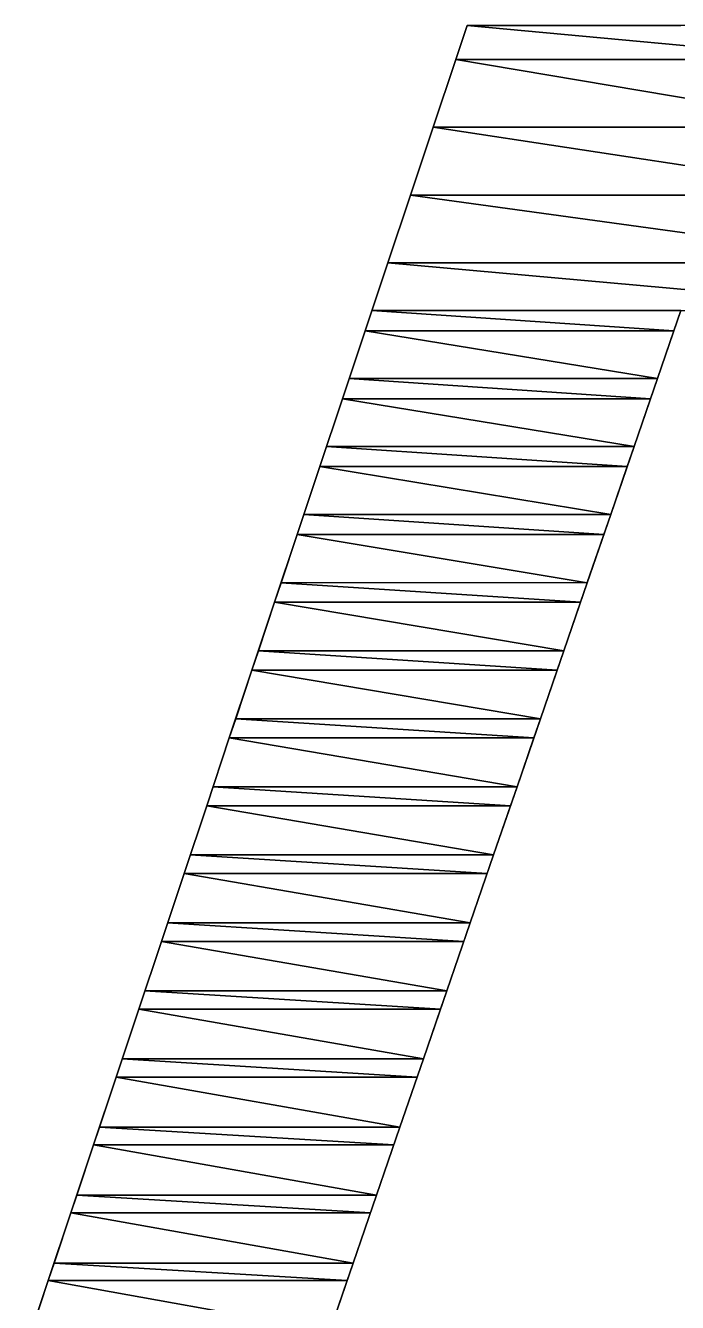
# Model space of a CAD drawing. Header units: metres. Extents: x -339 to -255, y -236 to -200.
# Drawn here: x -330.19 to -321.05, y -217.93 to -200 of the extents above; entities that cross this region are included whole.
import ezdxf

# ---------------------------------------------------------------- set-up
doc = ezdxf.new("R2010")
doc.units = ezdxf.units.M

msp = doc.modelspace()

# ---------------------------------------------------------------- linework, layer by layer
for points in [[(-324.15872, -200.4762, -366.41016), (-324, -200, -346.41016), (-324, -200, -366.41016), (-323.9999, -199.9999, -366.41006)], [(-324.15872, -200.4762, -346.41016), (-324.15872, -200.4762, -346.41016), (-324, -200, -346.41016), (-323.9999, -199.9999, -346.41006)], [(-318.84128, -200.47618, -346.41016), (-324, -200, -346.41016), (-324.15872, -200.47618, -346.41016), (-324.15863, -200.47607, -346.41006)], [(-318.84128, -200.47618, -366.41016), (-324, -200, -366.41016), (-324.15872, -200.47618, -366.41016), (-324.15863, -200.47607, -366.41006)], [(-324, -200, -366.41016), (-324, -200, -346.41016), (-324.15872, -200.4762, -366.41016), (-324.15863, -200.47609, -366.41006)], [(-324, -200, -346.41016), (-324.15872, -200.4762, -366.41016), (-324.15872, -200.4762, -346.41016), (-324.15863, -200.47609, -346.41006)], [(-324, -200, -346.41016), (-318.84128, -200.47618, -346.41016), (-319, -200, -346.41016), (-318.9999, -199.9999, -346.41006)], [(-324, -200, -366.41016), (-318.84128, -200.47618, -366.41016), (-319, -200, -366.41016), (-318.9999, -199.9999, -366.41006)], [(-323, -200, -366.41016), (-324, -200, -366.41016), (-323, -200, -346.41016), (-322.9999, -199.9999, -346.41006)], [(-324, -200, -366.41016), (-323, -200, -366.41016), (-323, -200, -346.41016), (-322.9999, -199.9999, -346.41006)], [(-323, -200, -346.41016), (-324, -200, -346.41016), (-324, -200, -366.41016), (-323.9999, -199.9999, -366.41006)], [(-324, -200, -346.41016), (-323, -200, -346.41016), (-324, -200, -346.41016), (-323.9999, -199.9999, -346.41006)], [(-324, -200, -346.41016), (-324, -200, -366.41016), (-324, -200, -346.41016), (-323.9999, -199.9999, -346.41006)], [(-322, -200, -366.41016), (-322, -200, -346.41016), (-323, -200, -366.41016), (-322.9999, -199.9999, -366.41006)], [(-323, -200, -366.41016), (-322, -200, -346.41016), (-322, -200, -366.41016), (-321.9999, -199.9999, -366.41006)], [(-322, -200, -346.41016), (-323, -200, -366.41016), (-323, -200, -346.41016), (-322.9999, -199.9999, -346.41006)], [(-323, -200, -346.41016), (-323, -200, -346.41016), (-322, -200, -346.41016), (-321.9999, -199.9999, -346.41006)], [(-323, -200, -346.41016), (-323, -200, -346.41016), (-323, -200, -366.41016), (-322.9999, -199.9999, -366.41006)], [(-321, -200, -366.41016), (-322, -200, -366.41016), (-321, -200, -346.41016), (-320.9999, -199.9999, -346.41006)], [(-322, -200, -366.41016), (-321, -200, -366.41016), (-321, -200, -346.41016), (-320.9999, -199.9999, -346.41006)], [(-321, -200, -346.41016), (-322, -200, -346.41016), (-322, -200, -366.41016), (-321.9999, -199.9999, -366.41006)], [(-322, -200, -346.41016), (-321, -200, -346.41016), (-322, -200, -346.41016), (-321.9999, -199.9999, -346.41006)], [(-322, -200, -346.41016), (-322, -200, -366.41016), (-322, -200, -346.41016), (-321.9999, -199.9999, -346.41006)], [(-324.15872, -200.4762, -366.41016), (-324.4762, -201.42857, -366.41016), (-324.15872, -200.4762, -346.41016), (-324.15863, -200.47609, -346.41006)], [(-324.4762, -201.42857, -366.41016), (-324.15872, -200.4762, -366.41016), (-324.15872, -200.4762, -346.41016), (-324.15863, -200.47609, -346.41006)], [(-318.5238, -201.42856, -346.41016), (-324.15872, -200.4762, -346.41016), (-324.4762, -201.42856, -346.41016), (-324.4761, -201.42845, -346.41006)], [(-318.5238, -201.42856, -366.41016), (-324.15872, -200.4762, -366.41016), (-324.4762, -201.42856, -366.41016), (-324.4761, -201.42845, -366.41006)], [(-324.15872, -200.4762, -346.41016), (-324.4762, -201.42857, -346.41016), (-324.4762, -201.42857, -366.41016), (-324.4761, -201.42847, -366.41006)], [(-324.4762, -201.42857, -346.41016), (-324.15872, -200.4762, -346.41016), (-324.4762, -201.42857, -346.41016), (-324.4761, -201.42847, -346.41006)], [(-324.15872, -200.47618, -346.41016), (-318.84128, -200.4762, -346.41016), (-318.84128, -200.47618, -346.41016), (-318.8412, -200.47607, -346.41006)], [(-324.15872, -200.47618, -366.41016), (-318.84128, -200.4762, -366.41016), (-318.84128, -200.47618, -366.41016), (-318.8412, -200.47607, -366.41006)], [(-324.15872, -200.4762, -346.41016), (-318.5238, -201.42856, -346.41016), (-318.84128, -200.4762, -346.41016), (-318.8412, -200.47609, -346.41006)], [(-318.84128, -200.4762, -346.41016), (-324.15872, -200.47618, -346.41016), (-324.15872, -200.4762, -346.41016), (-324.15863, -200.47609, -346.41006)], [(-324.15872, -200.4762, -366.41016), (-318.5238, -201.42856, -366.41016), (-318.84128, -200.4762, -366.41016), (-318.8412, -200.47609, -366.41006)], [(-318.84128, -200.4762, -366.41016), (-324.15872, -200.47618, -366.41016), (-324.15872, -200.4762, -366.41016), (-324.15863, -200.47609, -366.41006)], [(-324.15872, -200.4762, -346.41016), (-324.15872, -200.4762, -346.41016), (-324.15872, -200.4762, -366.41016), (-324.15863, -200.47609, -366.41006)], [(-324.79364, -202.38095, -366.41016), (-324.4762, -201.42857, -346.41016), (-324.4762, -201.42857, -366.41016), (-324.4761, -201.42847, -366.41006)], [(-324.79364, -202.38095, -346.41016), (-324.79364, -202.38095, -346.41016), (-324.4762, -201.42857, -346.41016), (-324.4761, -201.42847, -346.41006)], [(-318.20636, -202.38095, -346.41016), (-324.4762, -201.42857, -346.41016), (-324.79364, -202.38095, -346.41016), (-324.79355, -202.38084, -346.41006)], [(-318.20636, -202.38095, -366.41016), (-324.4762, -201.42857, -366.41016), (-324.79364, -202.38095, -366.41016), (-324.79355, -202.38084, -366.41006)], [(-324.4762, -201.42857, -366.41016), (-324.4762, -201.42857, -346.41016), (-324.79364, -202.38095, -366.41016), (-324.79355, -202.38084, -366.41006)], [(-324.4762, -201.42857, -346.41016), (-324.79364, -202.38095, -366.41016), (-324.79364, -202.38095, -346.41016), (-324.79355, -202.38084, -346.41006)], [(-324.4762, -201.42856, -346.41016), (-318.5238, -201.42857, -346.41016), (-318.5238, -201.42856, -346.41016), (-318.5237, -201.42845, -346.41006)], [(-324.4762, -201.42856, -366.41016), (-318.5238, -201.42857, -366.41016), (-318.5238, -201.42856, -366.41016), (-318.5237, -201.42845, -366.41006)], [(-324.4762, -201.42857, -346.41016), (-318.20636, -202.38095, -346.41016), (-318.5238, -201.42857, -346.41016), (-318.5237, -201.42847, -346.41006)], [(-318.5238, -201.42857, -346.41016), (-324.4762, -201.42856, -346.41016), (-324.4762, -201.42857, -346.41016), (-324.4761, -201.42847, -346.41006)], [(-324.4762, -201.42857, -366.41016), (-318.20636, -202.38095, -366.41016), (-318.5238, -201.42857, -366.41016), (-318.5237, -201.42847, -366.41006)], [(-318.5238, -201.42857, -366.41016), (-324.4762, -201.42856, -366.41016), (-324.4762, -201.42857, -366.41016), (-324.4761, -201.42847, -366.41006)], [(-324.4762, -201.42857, -346.41016), (-324.4762, -201.42857, -366.41016), (-324.4762, -201.42857, -346.41016), (-324.4761, -201.42847, -346.41006)], [(-324.79364, -202.38095, -366.41016), (-325.1111, -203.33333, -366.41016), (-324.79364, -202.38095, -346.41016), (-324.79355, -202.38084, -346.41006)], [(-325.1111, -203.33333, -366.41016), (-324.79364, -202.38095, -366.41016), (-324.79364, -202.38095, -346.41016), (-324.79355, -202.38084, -346.41006)], [(-317.8889, -203.33333, -346.41016), (-324.79364, -202.38095, -346.41016), (-325.1111, -203.33333, -346.41016), (-325.11102, -203.33322, -346.41006)], [(-317.8889, -203.33333, -366.41016), (-324.79364, -202.38095, -366.41016), (-325.1111, -203.33333, -366.41016), (-325.11102, -203.33322, -366.41006)], [(-324.79364, -202.38095, -346.41016), (-325.1111, -203.33333, -346.41016), (-325.1111, -203.33333, -366.41016), (-325.11102, -203.33322, -366.41006)], [(-325.1111, -203.33333, -346.41016), (-324.79364, -202.38095, -346.41016), (-325.1111, -203.33333, -346.41016), (-325.11102, -203.33322, -346.41006)], [(-324.79364, -202.38095, -346.41016), (-317.8889, -203.33333, -346.41016), (-318.20636, -202.38095, -346.41016), (-318.20627, -202.38084, -346.41006)], [(-318.20636, -202.38095, -346.41016), (-324.79364, -202.38095, -346.41016), (-324.79364, -202.38095, -346.41016), (-324.79355, -202.38084, -346.41006)], [(-324.79364, -202.38095, -346.41016), (-318.20636, -202.38095, -346.41016), (-318.20636, -202.38095, -346.41016), (-318.20627, -202.38084, -346.41006)], [(-324.79364, -202.38095, -366.41016), (-317.8889, -203.33333, -366.41016), (-318.20636, -202.38095, -366.41016), (-318.20627, -202.38084, -366.41006)], [(-318.20636, -202.38095, -366.41016), (-324.79364, -202.38095, -366.41016), (-324.79364, -202.38095, -366.41016), (-324.79355, -202.38084, -366.41006)], [(-324.79364, -202.38095, -366.41016), (-318.20636, -202.38095, -366.41016), (-318.20636, -202.38095, -366.41016), (-318.20627, -202.38084, -366.41006)], [(-324.79364, -202.38095, -346.41016), (-324.79364, -202.38095, -346.41016), (-324.79364, -202.38095, -366.41016), (-324.79355, -202.38084, -366.41006)], [(-325.42856, -204.28572, -366.41016), (-325.1111, -203.33333, -346.41016), (-325.1111, -203.33333, -366.41016), (-325.11102, -203.33322, -366.41006)], [(-325.42856, -204.28572, -346.41016), (-325.42856, -204.28572, -346.41016), (-325.1111, -203.33333, -346.41016), (-325.11102, -203.33322, -346.41006)], [(-325.1111, -203.33333, -366.41016), (-325.1111, -203.33333, -346.41016), (-325.42856, -204.28572, -366.41016), (-325.42847, -204.28561, -366.41006)], [(-325.1111, -203.33333, -346.41016), (-325.42856, -204.28572, -366.41016), (-325.42856, -204.28572, -346.41016), (-325.42847, -204.28561, -346.41006)], [(-317.66666, -204.00002, -346.41016), (-325.1111, -203.33333, -346.41016), (-325.33334, -204.00002, -346.41016), (-325.33325, -203.99991, -346.41006)], [(-317.66666, -204.00002, -366.41016), (-325.1111, -203.33333, -366.41016), (-325.33334, -204.00002, -366.41016), (-325.33325, -203.99991, -366.41006)], [(-325.1111, -203.33333, -346.41016), (-317.66666, -204.00002, -346.41016), (-317.8889, -203.33333, -346.41016), (-317.8888, -203.33322, -346.41006)], [(-317.8889, -203.33333, -346.41016), (-325.1111, -203.33333, -346.41016), (-325.1111, -203.33333, -346.41016), (-325.11102, -203.33322, -346.41006)], [(-325.1111, -203.33333, -346.41016), (-317.8889, -203.33333, -346.41016), (-317.8889, -203.33333, -346.41016), (-317.8888, -203.33322, -346.41006)], [(-325.1111, -203.33333, -366.41016), (-317.66666, -204.00002, -366.41016), (-317.8889, -203.33333, -366.41016), (-317.8888, -203.33322, -366.41006)], [(-317.8889, -203.33333, -366.41016), (-325.1111, -203.33333, -366.41016), (-325.1111, -203.33333, -366.41016), (-325.11102, -203.33322, -366.41006)], [(-325.1111, -203.33333, -366.41016), (-317.8889, -203.33333, -366.41016), (-317.8889, -203.33333, -366.41016), (-317.8888, -203.33322, -366.41006)], [(-325.1111, -203.33333, -346.41016), (-325.1111, -203.33333, -366.41016), (-325.1111, -203.33333, -346.41016), (-325.11102, -203.33322, -346.41006)], [(-321.09824, -204.28572, -346.41016), (-325.33334, -204.00002, -346.41016), (-325.42856, -204.28572, -346.41016), (-325.42847, -204.28561, -346.41006)], [(-321.09824, -204.28572, -366.41016), (-325.33334, -204.00002, -366.41016), (-325.42856, -204.28572, -366.41016), (-325.42847, -204.28561, -366.41006)], [(-325.33334, -204.00002, -346.41016), (-321.09824, -204.28572, -346.41016), (-321.00003, -204.00002, -346.41016), (-320.99994, -203.99991, -346.41006)], [(-325.33334, -204.00002, -366.41016), (-321.09824, -204.28572, -366.41016), (-321.00003, -204.00002, -366.41016), (-320.99994, -203.99991, -366.41006)], [(-321.32837, -204.95525, -346.41016), (-321.00003, -204.00002, -346.41016), (-321.00003, -204.00002, -366.41016), (-320.99994, -203.99991, -366.41006)], [(-321.00003, -204.00002, -346.41016), (-321.32837, -204.95525, -346.41016), (-321.00003, -204.00002, -346.41016), (-320.99994, -203.99991, -346.41006)], [(-321.32837, -204.95525, -366.41016), (-321.00003, -204.00002, -366.41016), (-321.32837, -204.95525, -346.41016), (-321.32828, -204.95514, -346.41006)], [(-321.00003, -204.00002, -366.41016), (-321.32837, -204.95525, -366.41016), (-321.32837, -204.95525, -346.41016), (-321.32828, -204.95514, -346.41006)], [(-325.42856, -204.28572, -366.41016), (-325.74603, -205.2381, -366.41016), (-325.42856, -204.28572, -346.41016), (-325.42847, -204.28561, -346.41006)], [(-325.74603, -205.2381, -366.41016), (-325.42856, -204.28572, -366.41016), (-325.42856, -204.28572, -346.41016), (-325.42847, -204.28561, -346.41006)], [(-325.42856, -204.28572, -346.41016), (-325.74603, -205.2381, -346.41016), (-325.74603, -205.2381, -366.41016), (-325.74594, -205.23799, -366.41006)], [(-325.74603, -205.2381, -346.41016), (-325.42856, -204.28572, -346.41016), (-325.74603, -205.2381, -346.41016), (-325.74594, -205.23799, -346.41006)], [(-321.32837, -204.95525, -346.41016), (-325.42856, -204.28572, -346.41016), (-325.65173, -204.95525, -346.41016), (-325.65164, -204.95514, -346.41006)], [(-321.32837, -204.95525, -366.41016), (-325.42856, -204.28572, -366.41016), (-325.65173, -204.95525, -366.41016), (-325.65164, -204.95514, -366.41006)], [(-325.42856, -204.28572, -346.41016), (-321.32837, -204.95525, -346.41016), (-321.09824, -204.28572, -346.41016), (-321.09814, -204.28561, -346.41006)], [(-325.42856, -204.28572, -366.41016), (-321.32837, -204.95525, -366.41016), (-321.09824, -204.28572, -366.41016), (-321.09814, -204.28561, -366.41006)], [(-325.42856, -204.28572, -346.41016), (-325.42856, -204.28572, -346.41016), (-325.42856, -204.28572, -366.41016), (-325.42847, -204.28561, -366.41006)], [(-321.4256, -205.2381, -346.41016), (-325.65173, -204.95525, -346.41016), (-325.74603, -205.2381, -346.41016), (-325.74594, -205.23799, -346.41006)], [(-321.4256, -205.2381, -366.41016), (-325.65173, -204.95525, -366.41016), (-325.74603, -205.2381, -366.41016), (-325.74594, -205.23799, -366.41006)], [(-325.65173, -204.95525, -346.41016), (-321.4256, -205.2381, -346.41016), (-321.32837, -204.95525, -346.41016), (-321.32828, -204.95514, -346.41006)], [(-325.65173, -204.95525, -366.41016), (-321.4256, -205.2381, -366.41016), (-321.32837, -204.95525, -366.41016), (-321.32828, -204.95514, -366.41006)], [(-321.65674, -205.91048, -366.41016), (-321.65674, -205.91048, -346.41016), (-321.32837, -204.95525, -366.41016), (-321.32828, -204.95514, -366.41006)], [(-321.65674, -205.91048, -346.41016), (-321.32837, -204.95525, -366.41016), (-321.32837, -204.95525, -346.41016), (-321.32828, -204.95514, -346.41006)], [(-321.32837, -204.95525, -366.41016), (-321.65674, -205.91048, -346.41016), (-321.65674, -205.91048, -366.41016), (-321.65665, -205.91037, -366.41006)], [(-321.32837, -204.95525, -346.41016), (-321.32837, -204.95525, -346.41016), (-321.65674, -205.91048, -346.41016), (-321.65665, -205.91037, -346.41006)], [(-321.32837, -204.95525, -346.41016), (-321.32837, -204.95525, -346.41016), (-321.32837, -204.95525, -366.41016), (-321.32828, -204.95514, -366.41006)], [(-326.06348, -206.19048, -366.41016), (-325.74603, -205.2381, -346.41016), (-325.74603, -205.2381, -366.41016), (-325.74594, -205.23799, -366.41006)], [(-326.06348, -206.19048, -346.41016), (-326.06348, -206.19048, -346.41016), (-325.74603, -205.2381, -346.41016), (-325.74594, -205.23799, -346.41006)], [(-325.74603, -205.2381, -366.41016), (-325.74603, -205.2381, -346.41016), (-326.06348, -206.19048, -366.41016), (-326.0634, -206.19037, -366.41006)], [(-325.74603, -205.2381, -346.41016), (-326.06348, -206.19048, -366.41016), (-326.06348, -206.19048, -346.41016), (-326.0634, -206.19037, -346.41006)], [(-321.65674, -205.91048, -346.41016), (-325.74603, -205.2381, -346.41016), (-325.97015, -205.91048, -346.41016), (-325.97006, -205.91037, -346.41006)], [(-321.65674, -205.91048, -366.41016), (-325.74603, -205.2381, -366.41016), (-325.97015, -205.91048, -366.41016), (-325.97006, -205.91037, -366.41006)], [(-325.74603, -205.2381, -346.41016), (-321.65674, -205.91048, -346.41016), (-321.4256, -205.2381, -346.41016), (-321.4255, -205.23799, -346.41006)], [(-325.74603, -205.2381, -366.41016), (-321.65674, -205.91048, -366.41016), (-321.4256, -205.2381, -366.41016), (-321.4255, -205.23799, -366.41006)], [(-325.74603, -205.2381, -346.41016), (-325.74603, -205.2381, -366.41016), (-325.74603, -205.2381, -346.41016), (-325.74594, -205.23799, -346.41006)], [(-321.753, -206.19048, -346.41016), (-325.97015, -205.91048, -346.41016), (-326.06348, -206.19048, -346.41016), (-326.0634, -206.19037, -346.41006)], [(-321.753, -206.19048, -366.41016), (-325.97015, -205.91048, -366.41016), (-326.06348, -206.19048, -366.41016), (-326.0634, -206.19037, -366.41006)], [(-325.97015, -205.91048, -346.41016), (-321.753, -206.19048, -346.41016), (-321.65674, -205.91048, -346.41016), (-321.65665, -205.91037, -346.41006)], [(-325.97015, -205.91048, -366.41016), (-321.753, -206.19048, -366.41016), (-321.65674, -205.91048, -366.41016), (-321.65665, -205.91037, -366.41006)], [(-321.98508, -206.86569, -346.41016), (-321.65674, -205.91048, -346.41016), (-321.65674, -205.91048, -366.41016), (-321.65665, -205.91037, -366.41006)], [(-321.65674, -205.91048, -346.41016), (-321.98508, -206.86569, -346.41016), (-321.65674, -205.91048, -346.41016), (-321.65665, -205.91037, -346.41006)], [(-321.98508, -206.86569, -366.41016), (-321.65674, -205.91048, -366.41016), (-321.98508, -206.86569, -346.41016), (-321.985, -206.86559, -346.41006)], [(-321.65674, -205.91048, -366.41016), (-321.98508, -206.86569, -366.41016), (-321.98508, -206.86569, -346.41016), (-321.985, -206.86559, -346.41006)], [(-321.65674, -205.91048, -346.41016), (-321.65674, -205.91048, -366.41016), (-321.65674, -205.91048, -346.41016), (-321.65665, -205.91037, -346.41006)], [(-326.06348, -206.19048, -366.41016), (-326.38095, -207.14285, -366.41016), (-326.06348, -206.19048, -346.41016), (-326.0634, -206.19037, -346.41006)], [(-326.38095, -207.14285, -366.41016), (-326.06348, -206.19048, -366.41016), (-326.06348, -206.19048, -346.41016), (-326.0634, -206.19037, -346.41006)], [(-326.06348, -206.19048, -346.41016), (-326.38095, -207.14285, -346.41016), (-326.38095, -207.14285, -366.41016), (-326.38086, -207.14275, -366.41006)], [(-326.38095, -207.14285, -346.41016), (-326.06348, -206.19048, -346.41016), (-326.38095, -207.14285, -346.41016), (-326.38086, -207.14275, -346.41006)], [(-321.98508, -206.86569, -346.41016), (-326.06348, -206.19048, -346.41016), (-326.28854, -206.86569, -346.41016), (-326.28845, -206.86559, -346.41006)], [(-321.98508, -206.86569, -366.41016), (-326.06348, -206.19048, -366.41016), (-326.28854, -206.86569, -366.41016), (-326.28845, -206.86559, -366.41006)], [(-326.06348, -206.19048, -346.41016), (-321.98508, -206.86569, -346.41016), (-321.753, -206.19048, -346.41016), (-321.7529, -206.19037, -346.41006)], [(-326.06348, -206.19048, -366.41016), (-321.98508, -206.86569, -366.41016), (-321.753, -206.19048, -366.41016), (-321.7529, -206.19037, -366.41006)], [(-326.06348, -206.19048, -346.41016), (-326.06348, -206.19048, -346.41016), (-326.06348, -206.19048, -366.41016), (-326.0634, -206.19037, -366.41006)], [(-322.08035, -207.14285, -346.41016), (-326.28854, -206.86569, -346.41016), (-326.38095, -207.14285, -346.41016), (-326.38086, -207.14275, -346.41006)], [(-322.08035, -207.14285, -366.41016), (-326.28854, -206.86569, -366.41016), (-326.38095, -207.14285, -366.41016), (-326.38086, -207.14275, -366.41006)], [(-326.28854, -206.86569, -346.41016), (-322.08035, -207.14285, -346.41016), (-321.98508, -206.86569, -346.41016), (-321.985, -206.86559, -346.41006)], [(-326.28854, -206.86569, -366.41016), (-322.08035, -207.14285, -366.41016), (-321.98508, -206.86569, -366.41016), (-321.985, -206.86559, -366.41006)], [(-322.31345, -207.82092, -366.41016), (-322.31345, -207.82092, -346.41016), (-321.98508, -206.86569, -366.41016), (-321.985, -206.86559, -366.41006)], [(-322.31345, -207.82092, -346.41016), (-321.98508, -206.86569, -366.41016), (-321.98508, -206.86569, -346.41016), (-321.985, -206.86559, -346.41006)], [(-321.98508, -206.86569, -366.41016), (-322.31345, -207.82092, -346.41016), (-322.31345, -207.82092, -366.41016), (-322.31335, -207.82082, -366.41006)], [(-321.98508, -206.86569, -346.41016), (-321.98508, -206.86569, -346.41016), (-322.31345, -207.82092, -346.41016), (-322.31335, -207.82082, -346.41006)], [(-321.98508, -206.86569, -346.41016), (-321.98508, -206.86569, -346.41016), (-321.98508, -206.86569, -366.41016), (-321.985, -206.86559, -366.41006)], [(-326.6984, -208.09525, -366.41016), (-326.38095, -207.14285, -346.41016), (-326.38095, -207.14285, -366.41016), (-326.38086, -207.14275, -366.41006)], [(-326.6984, -208.09525, -346.41016), (-326.6984, -208.09525, -346.41016), (-326.38095, -207.14285, -346.41016), (-326.38086, -207.14275, -346.41006)], [(-326.38095, -207.14285, -366.41016), (-326.38095, -207.14285, -346.41016), (-326.6984, -208.09525, -366.41016), (-326.6983, -208.09514, -366.41006)], [(-326.38095, -207.14285, -346.41016), (-326.6984, -208.09525, -366.41016), (-326.6984, -208.09525, -346.41016), (-326.6983, -208.09514, -346.41006)], [(-322.31345, -207.82092, -346.41016), (-326.38095, -207.14285, -346.41016), (-326.60696, -207.82092, -346.41016), (-326.60687, -207.82082, -346.41006)], [(-322.31345, -207.82092, -366.41016), (-326.38095, -207.14285, -366.41016), (-326.60696, -207.82092, -366.41016), (-326.60687, -207.82082, -366.41006)], [(-326.38095, -207.14285, -346.41016), (-322.31345, -207.82092, -346.41016), (-322.08035, -207.14285, -346.41016), (-322.08026, -207.14275, -346.41006)], [(-326.38095, -207.14285, -366.41016), (-322.31345, -207.82092, -366.41016), (-322.08035, -207.14285, -366.41016), (-322.08026, -207.14275, -366.41006)], [(-326.38095, -207.14285, -346.41016), (-326.38095, -207.14285, -366.41016), (-326.38095, -207.14285, -346.41016), (-326.38086, -207.14275, -346.41006)], [(-322.40775, -208.09525, -346.41016), (-326.60696, -207.82092, -346.41016), (-326.6984, -208.09525, -346.41016), (-326.6983, -208.09514, -346.41006)], [(-322.40775, -208.09525, -366.41016), (-326.60696, -207.82092, -366.41016), (-326.6984, -208.09525, -366.41016), (-326.6983, -208.09514, -366.41006)], [(-326.60696, -207.82092, -346.41016), (-322.40775, -208.09525, -346.41016), (-322.31345, -207.82092, -346.41016), (-322.31335, -207.82082, -346.41006)], [(-326.60696, -207.82092, -366.41016), (-322.40775, -208.09525, -366.41016), (-322.31345, -207.82092, -366.41016), (-322.31335, -207.82082, -366.41006)], [(-322.6418, -208.77614, -346.41016), (-322.31345, -207.82092, -346.41016), (-322.31345, -207.82092, -366.41016), (-322.31335, -207.82082, -366.41006)], [(-322.31345, -207.82092, -346.41016), (-322.6418, -208.77614, -346.41016), (-322.31345, -207.82092, -346.41016), (-322.31335, -207.82082, -346.41006)], [(-322.6418, -208.77614, -366.41016), (-322.31345, -207.82092, -366.41016), (-322.6418, -208.77614, -346.41016), (-322.64172, -208.77603, -346.41006)], [(-322.31345, -207.82092, -366.41016), (-322.6418, -208.77614, -366.41016), (-322.6418, -208.77614, -346.41016), (-322.64172, -208.77603, -346.41006)], [(-322.31345, -207.82092, -346.41016), (-322.31345, -207.82092, -366.41016), (-322.31345, -207.82092, -346.41016), (-322.31335, -207.82082, -346.41006)], [(-326.6984, -208.09525, -366.41016), (-327.01587, -209.04762, -366.41016), (-326.6984, -208.09525, -346.41016), (-326.6983, -208.09514, -346.41006)], [(-327.01587, -209.04762, -366.41016), (-326.6984, -208.09525, -366.41016), (-326.6984, -208.09525, -346.41016), (-326.6983, -208.09514, -346.41006)], [(-326.6984, -208.09525, -346.41016), (-327.01587, -209.04762, -346.41016), (-327.01587, -209.04762, -366.41016), (-327.01578, -209.04752, -366.41006)], [(-327.01587, -209.04762, -346.41016), (-326.6984, -208.09525, -346.41016), (-327.01587, -209.04762, -346.41016), (-327.01578, -209.04752, -346.41006)], [(-322.6418, -208.77614, -346.41016), (-326.6984, -208.09525, -346.41016), (-326.92535, -208.77614, -346.41016), (-326.92526, -208.77603, -346.41006)], [(-322.6418, -208.77614, -366.41016), (-326.6984, -208.09525, -366.41016), (-326.92535, -208.77614, -366.41016), (-326.92526, -208.77603, -366.41006)], [(-326.6984, -208.09525, -346.41016), (-322.6418, -208.77614, -346.41016), (-322.40775, -208.09525, -346.41016), (-322.40765, -208.09514, -346.41006)], [(-326.6984, -208.09525, -366.41016), (-322.6418, -208.77614, -366.41016), (-322.40775, -208.09525, -366.41016), (-322.40765, -208.09514, -366.41006)], [(-326.6984, -208.09525, -346.41016), (-326.6984, -208.09525, -346.41016), (-326.6984, -208.09525, -366.41016), (-326.6983, -208.09514, -366.41006)], [(-322.73514, -209.04762, -346.41016), (-326.92535, -208.77614, -346.41016), (-327.01587, -209.04762, -346.41016), (-327.01578, -209.04752, -346.41006)], [(-322.73514, -209.04762, -366.41016), (-326.92535, -208.77614, -366.41016), (-327.01587, -209.04762, -366.41016), (-327.01578, -209.04752, -366.41006)], [(-326.92535, -208.77614, -346.41016), (-322.73514, -209.04762, -346.41016), (-322.6418, -208.77614, -346.41016), (-322.64172, -208.77603, -346.41006)], [(-326.92535, -208.77614, -366.41016), (-322.73514, -209.04762, -366.41016), (-322.6418, -208.77614, -366.41016), (-322.64172, -208.77603, -366.41006)], [(-322.97015, -209.73137, -366.41016), (-322.97015, -209.73137, -346.41016), (-322.6418, -208.77614, -366.41016), (-322.64172, -208.77603, -366.41006)], [(-322.97015, -209.73137, -346.41016), (-322.6418, -208.77614, -366.41016), (-322.6418, -208.77614, -346.41016), (-322.64172, -208.77603, -346.41006)], [(-322.6418, -208.77614, -366.41016), (-322.97015, -209.73137, -346.41016), (-322.97015, -209.73137, -366.41016), (-322.97006, -209.73126, -366.41006)], [(-322.6418, -208.77614, -346.41016), (-322.6418, -208.77614, -346.41016), (-322.97015, -209.73137, -346.41016), (-322.97006, -209.73126, -346.41006)], [(-322.6418, -208.77614, -346.41016), (-322.6418, -208.77614, -346.41016), (-322.6418, -208.77614, -366.41016), (-322.64172, -208.77603, -366.41006)], [(-327.3333, -210, -366.41016), (-327.01587, -209.04762, -346.41016), (-327.01587, -209.04762, -366.41016), (-327.01578, -209.04752, -366.41006)], [(-327.3333, -210, -346.41016), (-327.3333, -210, -346.41016), (-327.01587, -209.04762, -346.41016), (-327.01578, -209.04752, -346.41006)], [(-327.01587, -209.04762, -366.41016), (-327.01587, -209.04762, -346.41016), (-327.3333, -210, -366.41016), (-327.33322, -209.9999, -366.41006)], [(-327.01587, -209.04762, -346.41016), (-327.3333, -210, -366.41016), (-327.3333, -210, -346.41016), (-327.33322, -209.9999, -346.41006)], [(-322.97015, -209.73137, -346.41016), (-327.01587, -209.04762, -346.41016), (-327.24377, -209.73137, -346.41016), (-327.24368, -209.73126, -346.41006)], [(-322.97015, -209.73137, -366.41016), (-327.01587, -209.04762, -366.41016), (-327.24377, -209.73137, -366.41016), (-327.24368, -209.73126, -366.41006)], [(-327.01587, -209.04762, -346.41016), (-322.97015, -209.73137, -346.41016), (-322.73514, -209.04762, -346.41016), (-322.73505, -209.04752, -346.41006)], [(-327.01587, -209.04762, -366.41016), (-322.97015, -209.73137, -366.41016), (-322.73514, -209.04762, -366.41016), (-322.73505, -209.04752, -366.41006)], [(-327.01587, -209.04762, -346.41016), (-327.01587, -209.04762, -366.41016), (-327.01587, -209.04762, -346.41016), (-327.01578, -209.04752, -346.41006)], [(-323.0625, -210, -346.41016), (-327.24377, -209.73137, -346.41016), (-327.3333, -210, -346.41016), (-327.33322, -209.9999, -346.41006)], [(-323.0625, -210, -366.41016), (-327.24377, -209.73137, -366.41016), (-327.3333, -210, -366.41016), (-327.33322, -209.9999, -366.41006)], [(-327.24377, -209.73137, -346.41016), (-323.0625, -210, -346.41016), (-322.97015, -209.73137, -346.41016), (-322.97006, -209.73126, -346.41006)], [(-327.24377, -209.73137, -366.41016), (-323.0625, -210, -366.41016), (-322.97015, -209.73137, -366.41016), (-322.97006, -209.73126, -366.41006)], [(-323.29852, -210.68658, -346.41016), (-322.97015, -209.73137, -346.41016), (-322.97015, -209.73137, -366.41016), (-322.97006, -209.73126, -366.41006)], [(-322.97015, -209.73137, -346.41016), (-323.29852, -210.68658, -346.41016), (-322.97015, -209.73137, -346.41016), (-322.97006, -209.73126, -346.41006)], [(-323.29852, -210.68658, -366.41016), (-322.97015, -209.73137, -366.41016), (-323.29852, -210.68658, -346.41016), (-323.29843, -210.68648, -346.41006)], [(-322.97015, -209.73137, -366.41016), (-323.29852, -210.68658, -366.41016), (-323.29852, -210.68658, -346.41016), (-323.29843, -210.68648, -346.41006)], [(-322.97015, -209.73137, -346.41016), (-322.97015, -209.73137, -366.41016), (-322.97015, -209.73137, -346.41016), (-322.97006, -209.73126, -346.41006)], [(-327.3333, -210, -366.41016), (-327.6508, -210.95238, -366.41016), (-327.3333, -210, -346.41016), (-327.33322, -209.9999, -346.41006)], [(-327.6508, -210.95238, -366.41016), (-327.3333, -210, -366.41016), (-327.3333, -210, -346.41016), (-327.33322, -209.9999, -346.41006)], [(-327.3333, -210, -346.41016), (-327.6508, -210.95238, -346.41016), (-327.6508, -210.95238, -366.41016), (-327.6507, -210.95227, -366.41006)], [(-327.6508, -210.95238, -346.41016), (-327.3333, -210, -346.41016), (-327.6508, -210.95238, -346.41016), (-327.6507, -210.95227, -346.41006)], [(-323.29852, -210.68658, -346.41016), (-327.3333, -210, -346.41016), (-327.5622, -210.68658, -346.41016), (-327.5621, -210.68648, -346.41006)], [(-323.29852, -210.68658, -366.41016), (-327.3333, -210, -366.41016), (-327.5622, -210.68658, -366.41016), (-327.5621, -210.68648, -366.41006)], [(-327.3333, -210, -346.41016), (-323.29852, -210.68658, -346.41016), (-323.0625, -210, -346.41016), (-323.0624, -209.9999, -346.41006)], [(-327.3333, -210, -366.41016), (-323.29852, -210.68658, -366.41016), (-323.0625, -210, -366.41016), (-323.0624, -209.9999, -366.41006)], [(-327.3333, -210, -346.41016), (-327.3333, -210, -346.41016), (-327.3333, -210, -366.41016), (-327.33322, -209.9999, -366.41006)], [(-323.3899, -210.95238, -346.41016), (-327.5622, -210.68658, -346.41016), (-327.6508, -210.95238, -346.41016), (-327.6507, -210.95227, -346.41006)], [(-323.3899, -210.95238, -366.41016), (-327.5622, -210.68658, -366.41016), (-327.6508, -210.95238, -366.41016), (-327.6507, -210.95227, -366.41006)], [(-327.5622, -210.68658, -346.41016), (-323.3899, -210.95238, -346.41016), (-323.29852, -210.68658, -346.41016), (-323.29843, -210.68648, -346.41006)], [(-327.5622, -210.68658, -366.41016), (-323.3899, -210.95238, -366.41016), (-323.29852, -210.68658, -366.41016), (-323.29843, -210.68648, -366.41006)], [(-323.6269, -211.64182, -366.41016), (-323.6269, -211.64182, -346.41016), (-323.29852, -210.68658, -366.41016), (-323.29843, -210.68648, -366.41006)], [(-323.6269, -211.64182, -346.41016), (-323.29852, -210.68658, -366.41016), (-323.29852, -210.68658, -346.41016), (-323.29843, -210.68648, -346.41006)], [(-323.29852, -210.68658, -366.41016), (-323.6269, -211.64182, -346.41016), (-323.6269, -211.64182, -366.41016), (-323.6268, -211.64171, -366.41006)], [(-323.29852, -210.68658, -346.41016), (-323.29852, -210.68658, -346.41016), (-323.6269, -211.64182, -346.41016), (-323.6268, -211.64171, -346.41006)], [(-323.29852, -210.68658, -346.41016), (-323.29852, -210.68658, -346.41016), (-323.29852, -210.68658, -366.41016), (-323.29843, -210.68648, -366.41006)], [(-327.96823, -211.90477, -366.41016), (-327.6508, -210.95238, -346.41016), (-327.6508, -210.95238, -366.41016), (-327.6507, -210.95227, -366.41006)], [(-327.96823, -211.90477, -346.41016), (-327.96823, -211.90477, -346.41016), (-327.6508, -210.95238, -346.41016), (-327.6507, -210.95227, -346.41006)], [(-327.6508, -210.95238, -366.41016), (-327.6508, -210.95238, -346.41016), (-327.96823, -211.90477, -366.41016), (-327.96814, -211.90466, -366.41006)], [(-327.6508, -210.95238, -346.41016), (-327.96823, -211.90477, -366.41016), (-327.96823, -211.90477, -346.41016), (-327.96814, -211.90466, -346.41006)], [(-323.6269, -211.64182, -346.41016), (-327.6508, -210.95238, -346.41016), (-327.88058, -211.64182, -346.41016), (-327.8805, -211.64171, -346.41006)], [(-323.6269, -211.64182, -366.41016), (-327.6508, -210.95238, -366.41016), (-327.88058, -211.64182, -366.41016), (-327.8805, -211.64171, -366.41006)], [(-327.6508, -210.95238, -346.41016), (-323.6269, -211.64182, -346.41016), (-323.3899, -210.95238, -346.41016), (-323.3898, -210.95227, -346.41006)], [(-327.6508, -210.95238, -366.41016), (-323.6269, -211.64182, -366.41016), (-323.3899, -210.95238, -366.41016), (-323.3898, -210.95227, -366.41006)], [(-327.6508, -210.95238, -346.41016), (-327.6508, -210.95238, -366.41016), (-327.6508, -210.95238, -346.41016), (-327.6507, -210.95227, -346.41006)], [(-323.71725, -211.90477, -346.41016), (-327.88058, -211.64182, -346.41016), (-327.96823, -211.90477, -346.41016), (-327.96814, -211.90466, -346.41006)], [(-323.71725, -211.90477, -366.41016), (-327.88058, -211.64182, -366.41016), (-327.96823, -211.90477, -366.41016), (-327.96814, -211.90466, -366.41006)], [(-327.88058, -211.64182, -346.41016), (-323.71725, -211.90477, -346.41016), (-323.6269, -211.64182, -346.41016), (-323.6268, -211.64171, -346.41006)], [(-327.88058, -211.64182, -366.41016), (-323.71725, -211.90477, -366.41016), (-323.6269, -211.64182, -366.41016), (-323.6268, -211.64171, -366.41006)], [(-323.95523, -212.59703, -346.41016), (-323.6269, -211.64182, -346.41016), (-323.6269, -211.64182, -366.41016), (-323.6268, -211.64171, -366.41006)], [(-323.6269, -211.64182, -346.41016), (-323.95523, -212.59703, -346.41016), (-323.6269, -211.64182, -346.41016), (-323.6268, -211.64171, -346.41006)], [(-323.95523, -212.59703, -366.41016), (-323.6269, -211.64182, -366.41016), (-323.95523, -212.59703, -346.41016), (-323.95514, -212.59692, -346.41006)], [(-323.6269, -211.64182, -366.41016), (-323.95523, -212.59703, -366.41016), (-323.95523, -212.59703, -346.41016), (-323.95514, -212.59692, -346.41006)], [(-323.6269, -211.64182, -346.41016), (-323.6269, -211.64182, -366.41016), (-323.6269, -211.64182, -346.41016), (-323.6268, -211.64171, -346.41006)], [(-327.96823, -211.90477, -366.41016), (-328.2857, -212.85715, -366.41016), (-327.96823, -211.90477, -346.41016), (-327.96814, -211.90466, -346.41006)], [(-328.2857, -212.85715, -366.41016), (-327.96823, -211.90477, -366.41016), (-327.96823, -211.90477, -346.41016), (-327.96814, -211.90466, -346.41006)], [(-327.96823, -211.90477, -346.41016), (-328.2857, -212.85715, -346.41016), (-328.2857, -212.85715, -366.41016), (-328.2856, -212.85704, -366.41006)], [(-328.2857, -212.85715, -346.41016), (-327.96823, -211.90477, -346.41016), (-328.2857, -212.85715, -346.41016), (-328.2856, -212.85704, -346.41006)], [(-323.95523, -212.59703, -346.41016), (-327.96823, -211.90477, -346.41016), (-328.199, -212.59703, -346.41016), (-328.1989, -212.59692, -346.41006)], [(-323.95523, -212.59703, -366.41016), (-327.96823, -211.90477, -366.41016), (-328.199, -212.59703, -366.41016), (-328.1989, -212.59692, -366.41006)], [(-327.96823, -211.90477, -346.41016), (-323.95523, -212.59703, -346.41016), (-323.71725, -211.90477, -346.41016), (-323.71716, -211.90466, -346.41006)], [(-327.96823, -211.90477, -366.41016), (-323.95523, -212.59703, -366.41016), (-323.71725, -211.90477, -366.41016), (-323.71716, -211.90466, -366.41006)], [(-327.96823, -211.90477, -346.41016), (-327.96823, -211.90477, -346.41016), (-327.96823, -211.90477, -366.41016), (-327.96814, -211.90466, -366.41006)], [(-324.04465, -212.85715, -346.41016), (-328.199, -212.59703, -346.41016), (-328.2857, -212.85715, -346.41016), (-328.2856, -212.85704, -346.41006)], [(-324.04465, -212.85715, -366.41016), (-328.199, -212.59703, -366.41016), (-328.2857, -212.85715, -366.41016), (-328.2856, -212.85704, -366.41006)], [(-328.199, -212.59703, -346.41016), (-324.04465, -212.85715, -346.41016), (-323.95523, -212.59703, -346.41016), (-323.95514, -212.59692, -346.41006)], [(-328.199, -212.59703, -366.41016), (-324.04465, -212.85715, -366.41016), (-323.95523, -212.59703, -366.41016), (-323.95514, -212.59692, -366.41006)], [(-324.2836, -213.55226, -366.41016), (-324.2836, -213.55226, -346.41016), (-323.95523, -212.59703, -366.41016), (-323.95514, -212.59692, -366.41006)], [(-324.2836, -213.55226, -346.41016), (-323.95523, -212.59703, -366.41016), (-323.95523, -212.59703, -346.41016), (-323.95514, -212.59692, -346.41006)], [(-323.95523, -212.59703, -366.41016), (-324.2836, -213.55226, -346.41016), (-324.2836, -213.55226, -366.41016), (-324.2835, -213.55215, -366.41006)], [(-323.95523, -212.59703, -346.41016), (-323.95523, -212.59703, -346.41016), (-324.2836, -213.55226, -346.41016), (-324.2835, -213.55215, -346.41006)], [(-323.95523, -212.59703, -346.41016), (-323.95523, -212.59703, -346.41016), (-323.95523, -212.59703, -366.41016), (-323.95514, -212.59692, -366.41006)], [(-328.60315, -213.80952, -366.41016), (-328.2857, -212.85715, -346.41016), (-328.2857, -212.85715, -366.41016), (-328.2856, -212.85704, -366.41006)], [(-328.60315, -213.80952, -346.41016), (-328.60315, -213.80952, -346.41016), (-328.2857, -212.85715, -346.41016), (-328.2856, -212.85704, -346.41006)], [(-328.2857, -212.85715, -366.41016), (-328.2857, -212.85715, -346.41016), (-328.60315, -213.80952, -366.41016), (-328.60306, -213.80942, -366.41006)], [(-328.2857, -212.85715, -346.41016), (-328.60315, -213.80952, -366.41016), (-328.60315, -213.80952, -346.41016), (-328.60306, -213.80942, -346.41006)], [(-324.2836, -213.55226, -346.41016), (-328.2857, -212.85715, -346.41016), (-328.5174, -213.55226, -346.41016), (-328.5173, -213.55215, -346.41006)], [(-324.2836, -213.55226, -366.41016), (-328.2857, -212.85715, -366.41016), (-328.5174, -213.55226, -366.41016), (-328.5173, -213.55215, -366.41006)], [(-328.2857, -212.85715, -346.41016), (-324.2836, -213.55226, -346.41016), (-324.04465, -212.85715, -346.41016), (-324.04456, -212.85704, -346.41006)], [(-328.2857, -212.85715, -366.41016), (-324.2836, -213.55226, -366.41016), (-324.04465, -212.85715, -366.41016), (-324.04456, -212.85704, -366.41006)], [(-328.2857, -212.85715, -346.41016), (-328.2857, -212.85715, -366.41016), (-328.2857, -212.85715, -346.41016), (-328.2856, -212.85704, -346.41006)], [(-324.37204, -213.80952, -346.41016), (-328.5174, -213.55226, -346.41016), (-328.60315, -213.80952, -346.41016), (-328.60306, -213.80942, -346.41006)], [(-324.37204, -213.80952, -366.41016), (-328.5174, -213.55226, -366.41016), (-328.60315, -213.80952, -366.41016), (-328.60306, -213.80942, -366.41006)], [(-328.5174, -213.55226, -346.41016), (-324.37204, -213.80952, -346.41016), (-324.2836, -213.55226, -346.41016), (-324.2835, -213.55215, -346.41006)], [(-328.5174, -213.55226, -366.41016), (-324.37204, -213.80952, -366.41016), (-324.2836, -213.55226, -366.41016), (-324.2835, -213.55215, -366.41006)], [(-324.61194, -214.50748, -346.41016), (-324.2836, -213.55226, -346.41016), (-324.2836, -213.55226, -366.41016), (-324.2835, -213.55215, -366.41006)], [(-324.2836, -213.55226, -346.41016), (-324.61194, -214.50748, -346.41016), (-324.2836, -213.55226, -346.41016), (-324.2835, -213.55215, -346.41006)], [(-324.61194, -214.50748, -366.41016), (-324.2836, -213.55226, -366.41016), (-324.61194, -214.50748, -346.41016), (-324.61185, -214.50737, -346.41006)], [(-324.2836, -213.55226, -366.41016), (-324.61194, -214.50748, -366.41016), (-324.61194, -214.50748, -346.41016), (-324.61185, -214.50737, -346.41006)], [(-324.2836, -213.55226, -346.41016), (-324.2836, -213.55226, -366.41016), (-324.2836, -213.55226, -346.41016), (-324.2835, -213.55215, -346.41006)], [(-328.60315, -213.80952, -366.41016), (-328.92062, -214.7619, -366.41016), (-328.60315, -213.80952, -346.41016), (-328.60306, -213.80942, -346.41006)], [(-328.92062, -214.7619, -366.41016), (-328.60315, -213.80952, -366.41016), (-328.60315, -213.80952, -346.41016), (-328.60306, -213.80942, -346.41006)], [(-328.60315, -213.80952, -346.41016), (-328.92062, -214.7619, -346.41016), (-328.92062, -214.7619, -366.41016), (-328.92053, -214.7618, -366.41006)], [(-328.92062, -214.7619, -346.41016), (-328.60315, -213.80952, -346.41016), (-328.92062, -214.7619, -346.41016), (-328.92053, -214.7618, -346.41006)], [(-324.61194, -214.50748, -346.41016), (-328.60315, -213.80952, -346.41016), (-328.83582, -214.50748, -346.41016), (-328.83572, -214.50737, -346.41006)], [(-324.61194, -214.50748, -366.41016), (-328.60315, -213.80952, -366.41016), (-328.83582, -214.50748, -366.41016), (-328.83572, -214.50737, -366.41006)], [(-328.60315, -213.80952, -346.41016), (-324.61194, -214.50748, -346.41016), (-324.37204, -213.80952, -346.41016), (-324.37195, -213.80942, -346.41006)], [(-328.60315, -213.80952, -366.41016), (-324.61194, -214.50748, -366.41016), (-324.37204, -213.80952, -366.41016), (-324.37195, -213.80942, -366.41006)], [(-328.60315, -213.80952, -346.41016), (-328.60315, -213.80952, -346.41016), (-328.60315, -213.80952, -366.41016), (-328.60306, -213.80942, -366.41006)], [(-324.6994, -214.7619, -346.41016), (-328.83582, -214.50748, -346.41016), (-328.92062, -214.7619, -346.41016), (-328.92053, -214.7618, -346.41006)], [(-324.6994, -214.7619, -366.41016), (-328.83582, -214.50748, -366.41016), (-328.92062, -214.7619, -366.41016), (-328.92053, -214.7618, -366.41006)], [(-328.83582, -214.50748, -346.41016), (-324.6994, -214.7619, -346.41016), (-324.61194, -214.50748, -346.41016), (-324.61185, -214.50737, -346.41006)], [(-328.83582, -214.50748, -366.41016), (-324.6994, -214.7619, -366.41016), (-324.61194, -214.50748, -366.41016), (-324.61185, -214.50737, -366.41006)], [(-324.9403, -215.4627, -366.41016), (-324.9403, -215.4627, -346.41016), (-324.61194, -214.50748, -366.41016), (-324.61185, -214.50737, -366.41006)], [(-324.9403, -215.4627, -346.41016), (-324.61194, -214.50748, -366.41016), (-324.61194, -214.50748, -346.41016), (-324.61185, -214.50737, -346.41006)], [(-324.61194, -214.50748, -366.41016), (-324.9403, -215.4627, -346.41016), (-324.9403, -215.4627, -366.41016), (-324.94022, -215.4626, -366.41006)], [(-324.61194, -214.50748, -346.41016), (-324.61194, -214.50748, -346.41016), (-324.9403, -215.4627, -346.41016), (-324.94022, -215.4626, -346.41006)], [(-324.61194, -214.50748, -346.41016), (-324.61194, -214.50748, -346.41016), (-324.61194, -214.50748, -366.41016), (-324.61185, -214.50737, -366.41006)], [(-329.23807, -215.7143, -366.41016), (-328.92062, -214.7619, -346.41016), (-328.92062, -214.7619, -366.41016), (-328.92053, -214.7618, -366.41006)], [(-329.23807, -215.7143, -346.41016), (-329.23807, -215.7143, -346.41016), (-328.92062, -214.7619, -346.41016), (-328.92053, -214.7618, -346.41006)], [(-328.92062, -214.7619, -366.41016), (-328.92062, -214.7619, -346.41016), (-329.23807, -215.7143, -366.41016), (-329.23798, -215.71419, -366.41006)], [(-328.92062, -214.7619, -346.41016), (-329.23807, -215.7143, -366.41016), (-329.23807, -215.7143, -346.41016), (-329.23798, -215.71419, -346.41006)], [(-324.9403, -215.4627, -346.41016), (-328.92062, -214.7619, -346.41016), (-329.1542, -215.4627, -346.41016), (-329.1541, -215.4626, -346.41006)], [(-324.9403, -215.4627, -366.41016), (-328.92062, -214.7619, -366.41016), (-329.1542, -215.4627, -366.41016), (-329.1541, -215.4626, -366.41006)], [(-328.92062, -214.7619, -346.41016), (-324.9403, -215.4627, -346.41016), (-324.6994, -214.7619, -346.41016), (-324.6993, -214.7618, -346.41006)], [(-328.92062, -214.7619, -366.41016), (-324.9403, -215.4627, -366.41016), (-324.6994, -214.7619, -366.41016), (-324.6993, -214.7618, -366.41006)], [(-328.92062, -214.7619, -346.41016), (-328.92062, -214.7619, -366.41016), (-328.92062, -214.7619, -346.41016), (-328.92053, -214.7618, -346.41006)], [(-325.0268, -215.7143, -346.41016), (-329.1542, -215.4627, -346.41016), (-329.23807, -215.7143, -346.41016), (-329.23798, -215.71419, -346.41006)], [(-325.0268, -215.7143, -366.41016), (-329.1542, -215.4627, -366.41016), (-329.23807, -215.7143, -366.41016), (-329.23798, -215.71419, -366.41006)], [(-329.1542, -215.4627, -346.41016), (-325.0268, -215.7143, -346.41016), (-324.9403, -215.4627, -346.41016), (-324.94022, -215.4626, -346.41006)], [(-329.1542, -215.4627, -366.41016), (-325.0268, -215.7143, -366.41016), (-324.9403, -215.4627, -366.41016), (-324.94022, -215.4626, -366.41006)], [(-325.26868, -216.41792, -346.41016), (-324.9403, -215.4627, -346.41016), (-324.9403, -215.4627, -366.41016), (-324.94022, -215.4626, -366.41006)], [(-324.9403, -215.4627, -346.41016), (-325.26868, -216.41792, -346.41016), (-324.9403, -215.4627, -346.41016), (-324.94022, -215.4626, -346.41006)], [(-325.26868, -216.41792, -366.41016), (-324.9403, -215.4627, -366.41016), (-325.26868, -216.41792, -346.41016), (-325.2686, -216.41782, -346.41006)], [(-324.9403, -215.4627, -366.41016), (-325.26868, -216.41792, -366.41016), (-325.26868, -216.41792, -346.41016), (-325.2686, -216.41782, -346.41006)], [(-324.9403, -215.4627, -346.41016), (-324.9403, -215.4627, -366.41016), (-324.9403, -215.4627, -346.41016), (-324.94022, -215.4626, -346.41006)], [(-329.23807, -215.7143, -366.41016), (-329.55554, -216.66667, -366.41016), (-329.23807, -215.7143, -346.41016), (-329.23798, -215.71419, -346.41006)], [(-329.55554, -216.66667, -366.41016), (-329.23807, -215.7143, -366.41016), (-329.23807, -215.7143, -346.41016), (-329.23798, -215.71419, -346.41006)], [(-329.23807, -215.7143, -346.41016), (-329.55554, -216.66667, -346.41016), (-329.55554, -216.66667, -366.41016), (-329.55545, -216.66656, -366.41006)], [(-329.55554, -216.66667, -346.41016), (-329.23807, -215.7143, -346.41016), (-329.55554, -216.66667, -346.41016), (-329.55545, -216.66656, -346.41006)], [(-325.26868, -216.41792, -346.41016), (-329.23807, -215.7143, -346.41016), (-329.47263, -216.41792, -346.41016), (-329.47253, -216.41782, -346.41006)], [(-325.26868, -216.41792, -366.41016), (-329.23807, -215.7143, -366.41016), (-329.47263, -216.41792, -366.41016), (-329.47253, -216.41782, -366.41006)], [(-329.23807, -215.7143, -346.41016), (-325.26868, -216.41792, -346.41016), (-325.0268, -215.7143, -346.41016), (-325.0267, -215.71419, -346.41006)], [(-329.23807, -215.7143, -366.41016), (-325.26868, -216.41792, -366.41016), (-325.0268, -215.7143, -366.41016), (-325.0267, -215.71419, -366.41006)], [(-329.23807, -215.7143, -346.41016), (-329.23807, -215.7143, -346.41016), (-329.23807, -215.7143, -366.41016), (-329.23798, -215.71419, -366.41006)], [(-325.3542, -216.66667, -346.41016), (-329.47263, -216.41792, -346.41016), (-329.55554, -216.66667, -346.41016), (-329.55545, -216.66656, -346.41006)], [(-325.3542, -216.66667, -366.41016), (-329.47263, -216.41792, -366.41016), (-329.55554, -216.66667, -366.41016), (-329.55545, -216.66656, -366.41006)], [(-329.47263, -216.41792, -346.41016), (-325.3542, -216.66667, -346.41016), (-325.26868, -216.41792, -346.41016), (-325.2686, -216.41782, -346.41006)], [(-329.47263, -216.41792, -366.41016), (-325.3542, -216.66667, -366.41016), (-325.26868, -216.41792, -366.41016), (-325.2686, -216.41782, -366.41006)], [(-325.59702, -217.37315, -366.41016), (-325.59702, -217.37315, -346.41016), (-325.26868, -216.41792, -366.41016), (-325.2686, -216.41782, -366.41006)], [(-325.59702, -217.37315, -346.41016), (-325.26868, -216.41792, -366.41016), (-325.26868, -216.41792, -346.41016), (-325.2686, -216.41782, -346.41006)], [(-325.26868, -216.41792, -366.41016), (-325.59702, -217.37315, -346.41016), (-325.59702, -217.37315, -366.41016), (-325.59692, -217.37305, -366.41006)], [(-325.26868, -216.41792, -346.41016), (-325.26868, -216.41792, -346.41016), (-325.59702, -217.37315, -346.41016), (-325.59692, -217.37305, -346.41006)], [(-325.26868, -216.41792, -346.41016), (-325.26868, -216.41792, -346.41016), (-325.26868, -216.41792, -366.41016), (-325.2686, -216.41782, -366.41006)], [(-329.873, -217.61905, -366.41016), (-329.55554, -216.66667, -346.41016), (-329.55554, -216.66667, -366.41016), (-329.55545, -216.66656, -366.41006)], [(-329.873, -217.61905, -346.41016), (-329.873, -217.61905, -346.41016), (-329.55554, -216.66667, -346.41016), (-329.55545, -216.66656, -346.41006)], [(-329.55554, -216.66667, -366.41016), (-329.55554, -216.66667, -346.41016), (-329.873, -217.61905, -366.41016), (-329.8729, -217.61894, -366.41006)], [(-329.55554, -216.66667, -346.41016), (-329.873, -217.61905, -366.41016), (-329.873, -217.61905, -346.41016), (-329.8729, -217.61894, -346.41006)], [(-325.59702, -217.37315, -346.41016), (-329.55554, -216.66667, -346.41016), (-329.79102, -217.37315, -346.41016), (-329.79092, -217.37305, -346.41006)], [(-325.59702, -217.37315, -366.41016), (-329.55554, -216.66667, -366.41016), (-329.79102, -217.37315, -366.41016), (-329.79092, -217.37305, -366.41006)], [(-329.55554, -216.66667, -346.41016), (-325.59702, -217.37315, -346.41016), (-325.3542, -216.66667, -346.41016), (-325.3541, -216.66656, -346.41006)], [(-329.55554, -216.66667, -366.41016), (-325.59702, -217.37315, -366.41016), (-325.3542, -216.66667, -366.41016), (-325.3541, -216.66656, -366.41006)], [(-329.55554, -216.66667, -346.41016), (-329.55554, -216.66667, -366.41016), (-329.55554, -216.66667, -346.41016), (-329.55545, -216.66656, -346.41006)], [(-325.68155, -217.61905, -346.41016), (-329.79102, -217.37315, -346.41016), (-329.873, -217.61905, -346.41016), (-329.8729, -217.61894, -346.41006)], [(-325.68155, -217.61905, -366.41016), (-329.79102, -217.37315, -366.41016), (-329.873, -217.61905, -366.41016), (-329.8729, -217.61894, -366.41006)], [(-329.79102, -217.37315, -346.41016), (-325.68155, -217.61905, -346.41016), (-325.59702, -217.37315, -346.41016), (-325.59692, -217.37305, -346.41006)], [(-329.79102, -217.37315, -366.41016), (-325.68155, -217.61905, -366.41016), (-325.59702, -217.37315, -366.41016), (-325.59692, -217.37305, -366.41006)], [(-325.92538, -218.32837, -346.41016), (-325.59702, -217.37315, -346.41016), (-325.59702, -217.37315, -366.41016), (-325.59692, -217.37305, -366.41006)], [(-325.59702, -217.37315, -346.41016), (-325.92538, -218.32837, -346.41016), (-325.59702, -217.37315, -346.41016), (-325.59692, -217.37305, -346.41006)], [(-325.92538, -218.32837, -366.41016), (-325.59702, -217.37315, -366.41016), (-325.92538, -218.32837, -346.41016), (-325.9253, -218.32826, -346.41006)], [(-325.59702, -217.37315, -366.41016), (-325.92538, -218.32837, -366.41016), (-325.92538, -218.32837, -346.41016), (-325.9253, -218.32826, -346.41006)], [(-325.59702, -217.37315, -346.41016), (-325.59702, -217.37315, -366.41016), (-325.59702, -217.37315, -346.41016), (-325.59692, -217.37305, -346.41006)], [(-329.873, -217.61905, -366.41016), (-330.19046, -218.57143, -366.41016), (-329.873, -217.61905, -346.41016), (-329.8729, -217.61894, -346.41006)], [(-330.19046, -218.57143, -366.41016), (-329.873, -217.61905, -366.41016), (-329.873, -217.61905, -346.41016), (-329.8729, -217.61894, -346.41006)], [(-329.873, -217.61905, -346.41016), (-330.19046, -218.57143, -346.41016), (-330.19046, -218.57143, -366.41016), (-330.19037, -218.57132, -366.41006)], [(-330.19046, -218.57143, -346.41016), (-329.873, -217.61905, -346.41016), (-330.19046, -218.57143, -346.41016), (-330.19037, -218.57132, -346.41006)], [(-325.92538, -218.32837, -346.41016), (-329.873, -217.61905, -346.41016), (-330.10944, -218.32837, -346.41016), (-330.10934, -218.32826, -346.41006)], [(-325.92538, -218.32837, -366.41016), (-329.873, -217.61905, -366.41016), (-330.10944, -218.32837, -366.41016), (-330.10934, -218.32826, -366.41006)], [(-329.873, -217.61905, -346.41016), (-325.92538, -218.32837, -346.41016), (-325.68155, -217.61905, -346.41016), (-325.68146, -217.61894, -346.41006)], [(-329.873, -217.61905, -366.41016), (-325.92538, -218.32837, -366.41016), (-325.68155, -217.61905, -366.41016), (-325.68146, -217.61894, -366.41006)], [(-329.873, -217.61905, -346.41016), (-329.873, -217.61905, -346.41016), (-329.873, -217.61905, -366.41016), (-329.8729, -217.61894, -366.41006)]]:
    msp.add_3dface(points)

doc.saveas('drawing.dxf')
